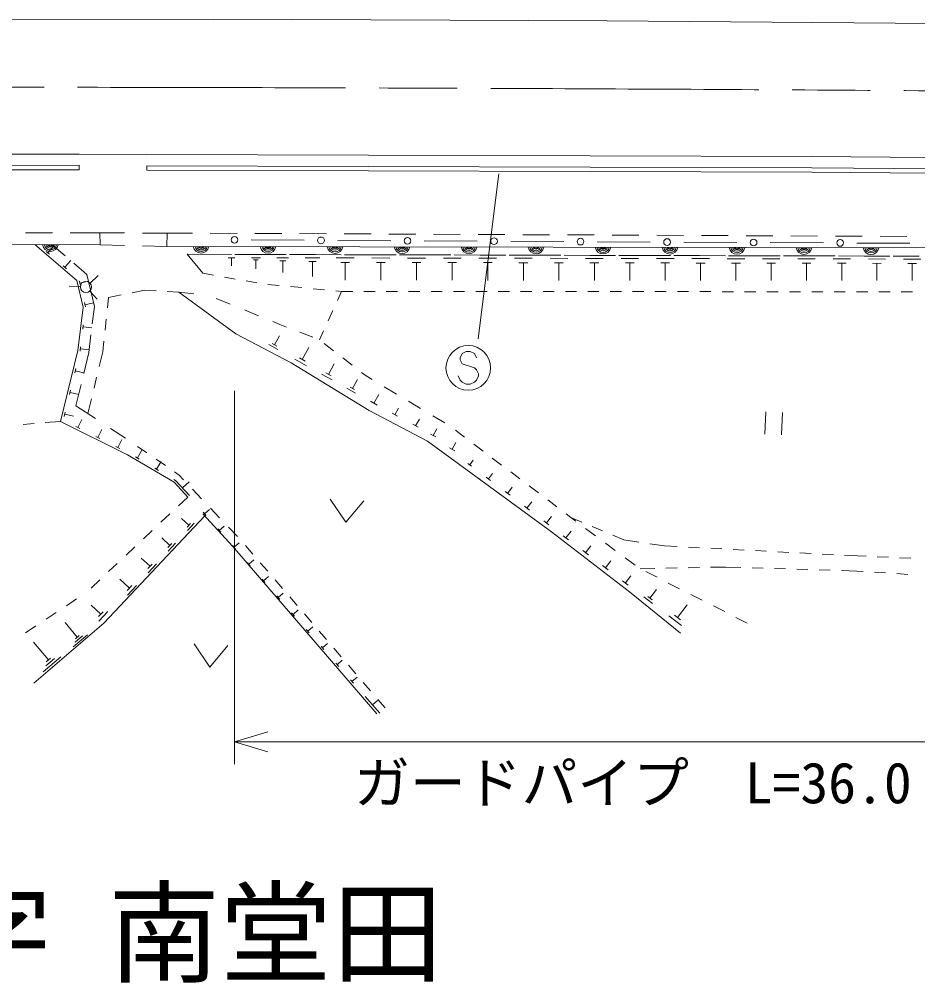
# Model space of a CAD drawing. Units: millimetres, scale not verified. Extents: x 40000 to 680000, y 20000 to 380000.
# Drawn here: x 263504 to 303741, y 245700 to 288856 of the extents above; entities that cross this region are included whole.
import ezdxf
from ezdxf.enums import TextEntityAlignment as Align

# ---------------------------------------------------------------- set-up
doc = ezdxf.new("R2010")
doc.units = ezdxf.units.MM
doc.header["$LTSCALE"] = 1000
doc.linetypes.add('CHAIN', pattern=[18.5, 12, -1.5, 3.5, -1.5])
for name, color, linetype, lineweight in [('M-BGD', 7, 'Continuous', 13), ('M-BGD-EXST', 7, 'Continuous', 13), ('M-BMK', 2, 'CHAIN', 13), ('M-BMK-OTRS', 5, 'Continuous', 13), ('M-STR-HTXT', 7, 'Continuous', 13), ('M-STR-STRC', 7, 'Continuous', 13), ('M-STR-STRD', 7, 'Continuous', 13)]:
    doc.layers.add(name, color=color, linetype=linetype, lineweight=lineweight)
doc.styles.add('ＭＳ ゴシック', font='')
doc.styles.get('ＭＳ ゴシック').set_extended_font_data('MS Gothic')

msp = doc.modelspace()

# ---------------------------------------------------------------- linework, layer by layer
at = {"layer": 'M-BGD'}
for p, q in [((263790, 279289), (264990, 279288)), ((265790, 279287), (267113, 279286)), ((267113, 279286), (267124, 278751)), ((267113, 279286), (268220, 279284)), ((269020, 279282), (270126, 279280)), ((270110, 278683), (270126, 279280)), ((270126, 279280), (271257, 279275)), ((272057, 279271), (273257, 279266)), ((274057, 279262), (275257, 279257)), ((276057, 279253), (277257, 279247)), ((278057, 279244), (279257, 279238)), ((280057, 279235), (281257, 279229)), ((282057, 279226), (283257, 279220)), ((273892, 278969), (276267, 278957)), ((277767, 278950), (280141, 278938)), ((281641, 278930), (284016, 278918)), ((284057, 279216), (285257, 279211)), ((285516, 278911), (287891, 278899)), ((286057, 279207), (287257, 279202)), ((288057, 279198), (289257, 279193)), ((289390, 278891), (291765, 278879)), ((290057, 279189), (291257, 279184)), ((292057, 279180), (293257, 279175)), ((293265, 278872), (295640, 278860)), ((294057, 279171), (295257, 279165)), ((296057, 279162), (297257, 279156)), ((297140, 278853), (299514, 278841)), ((298057, 279153), (299257, 279147)), ((300057, 279144), (301257, 279138)), ((301014, 278833), (303389, 278821)), ((302057, 279134), (303257, 279129)), ((264863, 278330), (264711, 278459)), ((264787, 278394), (265047, 278699)), ((264971, 278759), (265562, 278255)), ((267124, 278751), (268217, 278726)), ((269017, 278708), (270110, 278683)), ((270110, 278683), (309185, 278602)), ((265548, 277746), (265808, 278050)), ((265942, 277930), (266533, 277426)), ((271721, 277483), (271021, 278328)), ((271021, 278328), (273006, 278322)), ((272866, 278177), (273156, 278177)), ((273011, 278177), (273010, 277814)), ((274309, 278319), (273154, 278322)), ((273900, 278175), (274304, 278174)), ((274001, 278074), (274203, 278074)), ((274102, 278074), (274101, 277670)), ((274309, 278319), (275464, 278316)), ((275041, 278173), (275569, 278172)), ((275173, 278041), (275437, 278040)), ((275305, 278040), (275304, 277512)), ((276767, 278313), (275612, 278316)), ((276301, 278170), (276966, 278169)), ((276467, 278004), (276799, 278003)), ((276633, 278003), (276632, 277338)), ((276767, 278313), (277922, 278310)), ((277699, 278167), (278498, 278166)), ((277898, 277967), (278298, 277966)), ((279224, 278307), (278069, 278310)), ((278098, 277967), (278096, 277167)), ((279224, 278307), (280379, 278304)), ((279299, 278164), (280097, 278162)), ((279498, 277964), (279898, 277963)), ((279698, 277964), (279696, 277166)), ((281682, 278300), (280527, 278303)), ((280898, 278161), (281695, 278159)), ((281097, 277961), (281495, 277960)), ((281296, 277961), (281294, 277164)), ((281682, 278300), (282837, 278297)), ((282496, 278157), (283290, 278156)), ((282694, 277958), (283091, 277958)), ((282893, 277958), (282891, 277163)), ((284139, 278294), (282984, 278297)), ((284091, 278154), (284884, 278152)), ((284139, 278294), (285294, 278291)), ((284289, 277955), (284685, 277955)), ((284487, 277955), (284486, 277162)), ((286597, 278288), (285442, 278291)), ((285685, 278151), (286476, 278149)), ((285882, 277953), (286278, 277952)), ((286080, 277952), (286079, 277161)), ((286597, 278288), (287752, 278285)), ((287277, 278148), (288067, 278146)), ((287474, 277950), (287869, 277949)), ((287671, 277949), (287670, 277160)), ((289055, 278281), (287900, 278284)), ((288867, 278144), (289655, 278143)), ((289055, 278281), (290210, 278278)), ((289064, 277947), (289458, 277946)), ((289261, 277946), (289259, 277159)), ((291512, 278275), (290357, 278278)), ((290456, 278141), (291242, 278139)), ((290652, 277944), (291045, 277943)), ((290849, 277944), (290847, 277157)), ((291512, 278275), (292667, 278272)), ((292043, 278138), (292827, 278136)), ((292239, 277941), (292631, 277940)), ((292435, 277941), (292433, 277156)), ((293970, 278269), (292815, 278272)), ((293628, 278134), (294411, 278133)), ((293824, 277938), (294215, 277937)), ((293970, 278269), (295125, 278266)), ((294019, 277938), (294018, 277155)), ((295212, 278131), (295993, 278129)), ((296428, 278263), (295272, 278266)), ((295407, 277935), (295797, 277935)), ((295602, 277935), (295600, 277154)), ((296428, 278263), (297583, 278260)), ((296794, 278128), (297573, 278126)), ((296988, 277932), (297378, 277932)), ((297183, 277932), (297181, 277153)), ((298885, 278256), (297730, 278259)), ((298374, 278124), (299152, 278123)), ((298568, 277930), (298957, 277929)), ((298762, 277929), (298761, 277152)), ((298885, 278256), (300040, 278253)), ((299952, 278121), (300728, 278120)), ((300146, 277927), (300534, 277926)), ((301343, 278250), (300188, 278253)), ((301343, 278250), (302498, 278247)), ((301529, 278118), (302303, 278116)), ((303800, 278244), (302645, 278247)), ((303104, 278115), (303877, 278113)), ((265624, 277681), (265472, 277811)), ((300340, 277926), (300338, 277150)), ((301722, 277924), (302109, 277923)), ((301916, 277923), (301914, 277149)), ((303297, 277921), (303683, 277920)), ((303490, 277921), (303488, 277148)), ((266240, 276943), (266194, 277138)), ((266217, 277041), (266606, 277132)), ((266533, 277426), (266871, 275993)), ((266675, 277035), (267044, 277373)), ((271721, 277483), (272206, 277395)), ((272690, 277308), (273174, 277220)), ((273659, 277133), (274143, 277045)), ((265741, 276901), (266241, 276879)), ((266659, 276683), (266996, 276314)), ((268553, 276607), (269112, 276721)), ((269112, 276721), (269630, 276691)), ((270129, 276663), (270647, 276633)), ((270647, 276633), (273196, 274760)), ((270647, 276633), (271325, 276558)), ((275145, 276930), (274638, 276978)), ((276160, 276834), (275652, 276882)), ((277174, 276739), (276667, 276786)), ((277934, 276667), (277681, 276691)), ((277752, 276264), (277934, 276667)), ((277934, 276667), (278436, 276667)), ((278937, 276666), (279439, 276666)), ((279940, 276665), (280441, 276665)), ((280943, 276665), (281444, 276664)), ((281946, 276664), (282447, 276664)), ((282949, 276663), (283450, 276663)), ((283951, 276663), (284453, 276662)), ((284954, 276662), (285456, 276661)), ((285957, 276661), (286459, 276661)), ((286960, 276660), (287461, 276660)), ((287963, 276660), (288464, 276659)), ((288966, 276659), (289467, 276658)), ((289969, 276658), (290470, 276658)), ((290971, 276657), (291473, 276657)), ((291974, 276657), (292476, 276656)), ((292977, 276656), (293478, 276656)), ((293980, 276655), (294481, 276655)), ((294983, 276654), (295484, 276654)), ((295986, 276654), (296487, 276653)), ((296988, 276653), (297490, 276653)), ((297991, 276652), (298493, 276652)), ((298994, 276651), (299496, 276651)), ((299997, 276651), (300498, 276650)), ((301000, 276650), (301501, 276650)), ((302003, 276649), (302504, 276649)), ((303005, 276648), (303507, 276648)), ((267453, 275923), (267504, 276393)), ((267504, 276393), (268063, 276507)), ((272953, 276094), (272319, 276353)), ((266469, 275970), (266424, 276165)), ((266446, 276068), (266836, 276159)), ((266469, 275970), (266469, 275970)), ((266871, 275993), (266776, 275213)), ((274223, 275575), (273588, 275834)), ((277339, 275353), (277545, 275809)), ((267345, 274929), (267399, 275426)), ((266349, 274977), (266373, 275176)), ((266361, 275077), (266758, 275028)), ((275175, 275186), (274858, 275316)), ((275175, 275186), (275471, 275071)), ((266716, 274716), (266622, 273936)), ((273196, 274760), (275680, 273461)), ((274933, 274274), (275159, 274680)), ((276063, 274840), (276655, 274609)), ((276950, 274495), (277132, 274898)), ((266231, 274007), (266252, 274183)), ((266242, 274095), (266639, 274047)), ((267240, 273961), (267291, 274431)), ((275079, 274060), (274674, 274286)), ((275035, 274218), (274832, 274331)), ((276180, 273620), (276476, 274151)), ((277574, 274010), (277157, 274334)), ((266226, 273985), (266231, 274007)), ((266622, 273936), (266390, 272984)), ((267084, 273306), (267240, 273961)), ((276372, 273339), (275841, 273635)), ((276313, 273546), (276047, 273694)), ((278408, 273363), (277991, 273687)), ((265990, 273013), (266037, 273208)), ((275680, 273461), (279167, 271328)), ((277348, 272951), (277614, 273428)), ((266013, 273111), (266402, 273016)), ((266852, 272333), (266968, 272820)), ((277520, 272699), (277043, 272965)), ((277468, 272885), (277229, 273018)), ((279034, 272877), (278825, 273039)), ((279034, 272877), (279306, 272714)), ((266272, 272498), (266041, 271546)), ((278568, 272115), (278176, 272333)), ((278524, 272267), (278329, 272376)), ((278427, 272322), (278645, 272713)), ((279848, 272391), (280391, 272067)), ((265754, 272042), (265801, 272236)), ((265777, 272139), (266166, 272044)), ((279383, 271661), (279600, 272050)), ((266041, 271546), (266914, 270971)), ((266579, 271192), (266735, 271847)), ((279538, 271574), (279227, 271748)), ((280933, 271743), (281476, 271419)), ((265518, 271070), (265565, 271264)), ((265541, 271167), (265930, 271073)), ((279167, 271328), (281789, 269952)), ((280438, 271072), (280200, 271205)), ((280319, 271138), (280485, 271436)), ((282018, 271095), (282561, 270772)), ((296932, 271271), (296887, 270272)), ((297681, 271237), (297636, 270238)), ((264173, 270745), (263675, 270704)), ((265356, 270843), (264671, 270787)), ((266213, 270530), (266035, 270620)), ((266124, 270575), (266303, 270933)), ((281375, 270581), (281137, 270713)), ((281256, 270647), (281422, 270945)), ((267108, 270083), (266929, 270172)), ((267018, 270128), (267197, 270485)), ((267588, 270528), (268261, 270085)), ((282164, 270145), (281925, 270278)), ((282045, 270212), (282210, 270509)), ((283450, 270141), (283037, 270454)), ((267913, 269680), (268092, 270038)), ((281789, 269952), (287343, 265900)), ((282886, 269598), (283051, 269896)), ((284277, 269516), (283864, 269828)), ((268002, 269636), (267823, 269725)), ((268792, 269206), (268995, 269551)), ((269218, 269436), (268804, 269721)), ((283005, 269532), (282766, 269664)), ((268879, 269155), (268706, 269257)), ((270046, 268866), (269632, 269151)), ((269655, 268700), (269857, 269045)), ((283764, 268838), (283599, 268964)), ((283682, 268901), (283838, 269107)), ((285103, 268890), (284690, 269203)), ((269741, 268649), (269568, 268750)), ((270666, 268439), (270460, 268581)), ((270666, 268439), (270866, 268228)), ((284512, 268270), (284696, 268512)), ((285929, 268264), (285516, 268577)), ((270507, 268199), (270431, 268244)), ((271122, 267527), (270507, 268199)), ((270815, 267863), (271110, 268133)), ((284609, 268197), (284415, 268344)), ((271267, 267804), (271669, 267379)), ((285484, 267533), (285261, 267702)), ((285372, 267617), (285584, 267896)), ((286756, 267639), (286343, 267951)), ((271046, 267457), (270632, 267067)), ((277431, 267357), (278135, 266324)), ((278135, 266324), (278929, 267289)), ((286239, 266960), (286456, 267246)), ((287582, 267013), (287169, 267326)), ((271730, 266709), (273075, 265238)), ((271868, 266630), (271736, 266780)), ((271802, 266705), (272027, 266903)), ((272071, 266955), (272473, 266531)), ((286353, 266873), (286124, 267047)), ((271820, 266611), (267284, 261812)), ((270241, 266697), (269850, 266328)), ((271100, 266194), (270776, 266494)), ((271175, 266275), (271025, 266113)), ((271331, 266281), (271031, 265956)), ((287227, 266209), (286993, 266387)), ((287110, 266298), (287333, 266591)), ((288202, 266544), (287995, 266700)), ((288202, 266544), (288701, 266333)), ((288202, 266544), (288424, 266379)), ((269459, 265959), (269068, 265590)), ((272528, 265879), (272396, 266029)), ((272462, 265954), (272687, 266152)), ((272874, 266107), (273276, 265682)), ((287343, 265900), (290827, 263206)), ((287987, 265632), (288215, 265932)), ((288867, 266051), (289310, 265723)), ((289162, 266139), (289622, 265944)), ((270247, 265291), (269887, 265624)), ((288107, 265541), (287867, 265723)), ((290083, 265750), (290582, 265539)), ((290582, 265539), (291245, 265439)), ((268677, 265221), (268286, 264852)), ((270331, 265381), (270164, 265201)), ((270504, 265387), (270171, 265027)), ((273188, 265128), (273056, 265278)), ((273075, 265238), (279520, 257741)), ((273122, 265203), (273348, 265401)), ((273970, 264897), (273641, 265279)), ((288992, 264870), (288747, 265056)), ((288869, 264963), (289102, 265269)), ((289754, 265394), (290197, 265066)), ((291739, 265365), (292402, 265265)), ((292402, 265265), (292975, 265235)), ((293474, 265210), (293973, 265184)), ((294473, 265158), (294972, 265133)), ((295471, 265107), (295971, 265081)), ((296470, 265055), (296969, 265030)), ((297469, 265004), (297968, 264978)), ((269361, 264352), (268963, 264720)), ((273783, 264452), (274008, 264650)), ((289757, 264289), (289994, 264602)), ((290641, 264738), (291084, 264409)), ((298467, 264953), (298967, 264927)), ((299466, 264901), (299965, 264876)), ((300465, 264850), (301037, 264821)), ((301037, 264821), (301433, 264804)), ((301932, 264782), (302432, 264761)), ((302931, 264739), (303431, 264718)), ((267895, 264483), (267504, 264114)), ((269453, 264452), (269269, 264253)), ((269644, 264459), (269276, 264061)), ((273849, 264377), (273717, 264527)), ((274629, 264131), (274299, 264514)), ((289882, 264194), (289631, 264384)), ((291967, 264258), (291307, 264245)), ((292966, 264277), (292466, 264267)), ((293966, 264297), (293466, 264287)), ((295126, 264319), (294466, 264307)), ((295823, 264298), (295126, 264319)), ((296823, 264267), (296323, 264282)), ((297822, 264236), (297323, 264251)), ((298822, 264205), (298322, 264220)), ((299821, 264174), (299322, 264189)), ((301019, 264137), (300321, 264158)), ((301304, 264119), (301019, 264137)), ((267113, 263745), (266722, 263376)), ((268439, 263377), (268003, 263781)), ((274509, 263626), (274377, 263776)), ((274443, 263701), (274668, 263899)), ((275287, 263365), (274958, 263748)), ((290777, 263514), (290521, 263708)), ((290649, 263611), (290892, 263931)), ((292066, 263860), (291560, 264116)), ((302302, 264056), (301803, 264087)), ((303300, 263993), (302801, 264024)), ((268540, 263486), (268338, 263267)), ((268751, 263494), (268346, 263057)), ((291749, 262929), (292045, 263319)), ((293076, 263347), (292571, 263603)), ((265614, 262587), (266070, 262889)), ((275169, 262875), (275037, 263025)), ((275103, 262950), (275329, 263148)), ((275945, 262600), (275616, 262983)), ((290827, 263206), (293111, 261364)), ((291870, 262685), (291481, 262980)), ((291847, 262856), (291652, 263003)), ((294086, 262834), (293581, 263090)), ((267155, 262209), (266718, 262613)), ((275764, 262199), (275989, 262397)), ((292983, 262062), (293411, 262625)), ((295097, 262321), (294591, 262578)), ((264702, 261983), (265158, 262285)), ((267256, 262318), (267054, 262100)), ((267466, 262326), (267062, 261890)), ((275830, 262124), (275698, 262274)), ((276603, 261834), (276274, 262217)), ((293158, 261707), (292594, 262135)), ((293124, 261955), (292842, 262169)), ((296107, 261809), (295602, 262065)), ((263790, 261380), (264246, 261682)), ((264151, 259116), (267284, 261812)), ((266103, 261178), (265559, 261830)), ((276424, 261448), (276649, 261646)), ((266565, 261287), (265913, 260743)), ((266334, 261232), (266008, 260960)), ((266184, 261246), (266021, 261110)), ((276490, 261373), (276358, 261523)), ((277262, 261069), (276933, 261452)), ((264806, 260158), (264138, 260958)), ((271343, 260875), (272046, 259842)), ((272046, 259842), (272841, 260806)), ((277150, 260622), (277018, 260772)), ((277084, 260697), (277309, 260895)), ((277920, 260303), (277591, 260686)), ((265373, 260292), (264573, 259625)), ((264906, 260242), (264706, 260075)), ((265089, 260225), (264689, 259891)), ((277810, 259871), (277678, 260021)), ((277744, 259946), (277970, 260144)), ((278578, 259538), (278249, 259921)), ((278405, 259195), (278630, 259393)), ((278471, 259120), (278339, 259270)), ((279237, 258772), (278908, 259155)), ((279659, 257768), (278999, 258519)), ((279329, 258144), (279554, 258342)), ((279895, 258007), (279566, 258389))]:
    msp.add_line(p, q, dxfattribs=at)
for points in [[(245263, 278513), (253675, 278796), (267124, 278751)], [(264197, 278761), (266084, 277152), (266364, 275964), (266129, 274026), (265356, 270843), (268347, 269347), (270441, 268117), (271046, 267457)], [(293111, 261364), (290827, 263206), (287343, 265900), (281789, 269952), (279167, 271328), (275680, 273461), (273196, 274760), (270647, 276633)], [(271806, 266596), (267284, 261812), (264151, 259116)]]:
    msp.add_lwpolyline(points, dxfattribs=at)
for centre, radius in [((273142, 278973), 150), ((277017, 278953), 150), ((280891, 278934), 150), ((284766, 278914), 150), ((288641, 278895), 150), ((292515, 278876), 150), ((296390, 278856), 150), ((300264, 278837), 150), ((266490, 276867), 250)]:
    msp.add_circle(centre, radius, dxfattribs=at)
for centre, radius, start, end in [((264900, 278813), 354, 188.6096, 351.0148), ((264900, 278813), 283, 190.8336, 348.7907), ((264900, 278813), 212, 194.58, 345.0444), ((264900, 278813), 142, 202.2917, 337.3327), ((264900, 278813), 100, 212.6094, 327.015), ((271648, 278734), 354, 188.6782, 351.0834), ((271648, 278734), 283, 190.9022, 348.8593), ((271648, 278734), 212, 194.6486, 345.113), ((271648, 278734), 142, 202.3603, 337.4013), ((271648, 278734), 100, 212.678, 327.0836), ((274648, 278728), 354, 188.6782, 351.0834), ((274648, 278728), 283, 190.9022, 348.8593), ((274648, 278728), 212, 194.6486, 345.113), ((274648, 278728), 142, 202.3603, 337.4013), ((274648, 278728), 100, 212.678, 327.0836), ((277648, 278722), 354, 188.6782, 351.0834), ((277648, 278722), 283, 190.9022, 348.8593), ((277648, 278722), 212, 194.6486, 345.113), ((277648, 278722), 142, 202.3603, 337.4013), ((277648, 278722), 100, 212.678, 327.0836), ((280648, 278715), 354, 188.6782, 351.0834), ((280648, 278715), 283, 190.9022, 348.8593), ((280648, 278715), 212, 194.6486, 345.113), ((280648, 278715), 142, 202.3603, 337.4013), ((280648, 278715), 100, 212.678, 327.0836), ((283648, 278709), 354, 188.6782, 351.0834), ((283648, 278709), 283, 190.9022, 348.8593), ((283648, 278709), 212, 194.6486, 345.113), ((283648, 278709), 142, 202.3603, 337.4013), ((283648, 278709), 100, 212.678, 327.0836), ((286648, 278703), 354, 188.6782, 351.0834), ((286648, 278703), 283, 190.9022, 348.8593), ((286648, 278703), 212, 194.6486, 345.113), ((286648, 278703), 142, 202.3603, 337.4013), ((286648, 278703), 100, 212.678, 327.0836), ((289648, 278697), 354, 188.6782, 351.0834), ((289648, 278697), 283, 190.9022, 348.8593), ((289648, 278697), 212, 194.6486, 345.113), ((289648, 278697), 142, 202.3603, 337.4013), ((289648, 278697), 100, 212.678, 327.0836), ((292648, 278690), 354, 188.6782, 351.0834), ((292648, 278690), 283, 190.9022, 348.8593), ((292648, 278690), 212, 194.6486, 345.113), ((292648, 278690), 142, 202.3603, 337.4013), ((292648, 278690), 100, 212.678, 327.0836), ((295648, 278684), 354, 188.6782, 351.0834), ((295648, 278684), 283, 190.9022, 348.8593), ((295648, 278684), 212, 194.6486, 345.113), ((295648, 278684), 142, 202.3603, 337.4013), ((295648, 278684), 100, 212.678, 327.0836), ((298648, 278678), 354, 188.6782, 351.0834), ((298648, 278678), 283, 190.9022, 348.8593), ((298648, 278678), 212, 194.6486, 345.113), ((298648, 278678), 142, 202.3603, 337.4013), ((298648, 278678), 100, 212.678, 327.0836), ((301648, 278672), 354, 188.6782, 351.0834), ((301648, 278672), 283, 190.9022, 348.8593), ((301648, 278672), 212, 194.6486, 345.113), ((301648, 278672), 142, 202.3603, 337.4013), ((301648, 278672), 100, 212.678, 327.0836)]:
    msp.add_arc(centre, radius, start, end, dxfattribs=at)
at = {"layer": 'M-BMK'}
msp.add_arc((256728, -6714185), 7000000, 88.91637, 91.2851, dxfattribs=at)
at = {"layer": 'M-BMK-OTRS'}
for points in [[(62546, 287685), (69866, 287781), (75312, 287816), (82146, 287828), (111094, 287506), (119051, 287538), (124892, 287609), (150692, 288030), (160708, 288174), (183753, 288441), (213746, 288736), (223681, 288807), (247952, 288830), (272208, 288856), (289834, 288789), (328514, 288467), (372831, 287890), (381449, 287761), (392842, 287531), (401291, 287313), (410891, 286998)], [(412107, 280954), (390244, 281531), (371414, 281848), (368411, 281902), (355659, 282082), (350659, 282160), (328768, 282457), (298998, 282705), (269224, 282796), (266194, 282814), (244934, 282810), (240918, 282797), (222090, 282727), (214113, 282659), (189200, 282461)]]:
    msp.add_lwpolyline(points, dxfattribs=at)
at = {"layer": 'M-STR-HTXT'}
for p, q in [((273142, 272210), (273142, 255487)), ((273142, 256487), (274642, 256937)), ((308827, 256487), (273142, 256487)), ((273142, 256487), (274642, 256037))]:
    msp.add_line(p, q, dxfattribs=at)
at = {"layer": 'M-STR-STRC'}
for p, q in [((284987, 281937), (284062, 274535)), ((283340, 273878), (283249, 273696)), ((283249, 273696), (283249, 273605)), ((283522, 273969), (283340, 273878)), ((283703, 273969), (283522, 273969)), ((283885, 273878), (283703, 273969)), ((283976, 273696), (283885, 273878)), ((283249, 273605), (283340, 273423)), ((283340, 273423), (283885, 273242)), ((283885, 273242), (283976, 273151)), ((283249, 272696), (283158, 272878)), ((283976, 273151), (284067, 272969)), ((284067, 272878), (283976, 272696)), ((284067, 272969), (284067, 272878)), ((283340, 272605), (283249, 272696)), ((283522, 272514), (283340, 272605)), ((283703, 272514), (283522, 272514)), ((283885, 272605), (283703, 272514)), ((283976, 272696), (283885, 272605))]:
    msp.add_line(p, q, dxfattribs=at)
msp.add_circle((283612, 273242), 1000, dxfattribs=at)
at = {"layer": 'M-STR-STRD'}
for p, q in [((244934, 282310), (266194, 282314)), ((266194, 282314), (266194, 282114)), ((269223, 282296), (269222, 282096)), ((244935, 282110), (266194, 282114))]:
    msp.add_line(p, q, dxfattribs=at)
for points in [[(350652, 281660), (328763, 281957), (298995, 282205), (269223, 282296)], [(350649, 281460), (328760, 281757), (298994, 282005), (269222, 282096)]]:
    msp.add_lwpolyline(points, dxfattribs=at)

# ---------------------------------------------------------------- texts
at = {"layer": 'M-BGD-EXST', "style": 'ＭＳ ゴシック'}
msp.add_text('字 南堂田', height=3666, dxfattribs=at).set_placement((271250, 245000), align=Align.BOTTOM_CENTER)
at = {"layer": 'M-STR-HTXT', "style": 'ＭＳ ゴシック'}
msp.add_text('ガードパイプ  L=36.0', height=1833, dxfattribs=at).set_placement((290984, 253187), align=Align.BOTTOM_CENTER)

doc.saveas('drawing.dxf')
